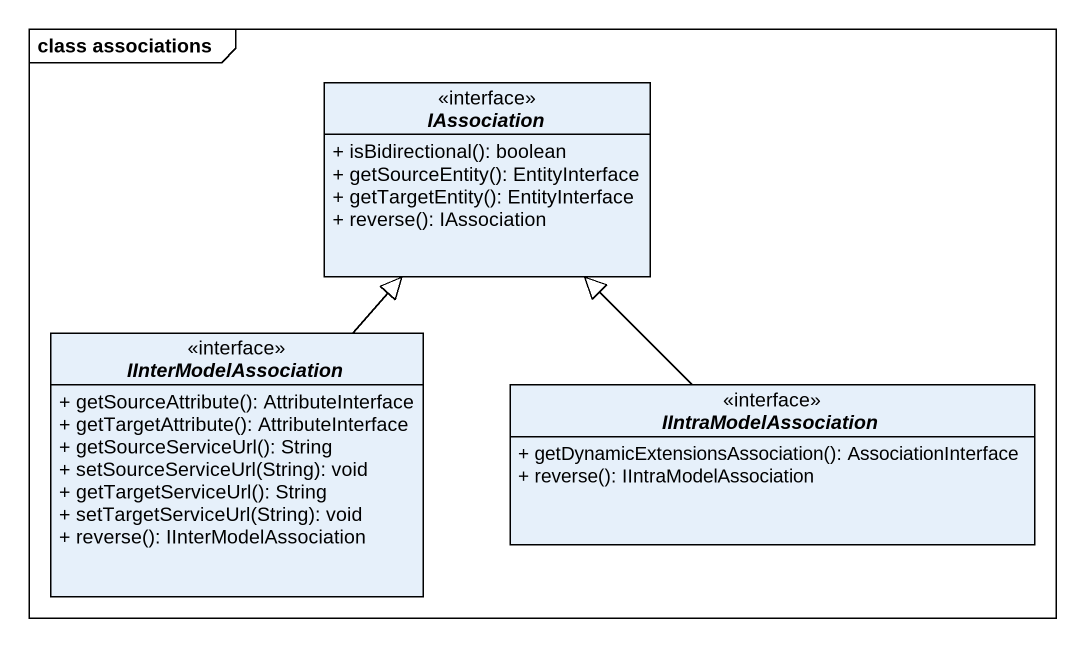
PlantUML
@startuml
mainframe class associations
hide circle
hide empty members
skinparam classAttributeIconSize 0
interface IAssociation <<interface>> {
  + isBidirectional(): boolean
  + getSourceEntity(): EntityInterface
  + getTargetEntity(): EntityInterface
  + reverse(): IAssociation
}
interface IInterModelAssociation <<interface>> {
  + getSourceAttribute(): AttributeInterface
  + getTargetAttribute(): AttributeInterface
  + getSourceServiceUrl(): String
  + setSourceServiceUrl(String): void
  + getTargetServiceUrl(): String
  + setTargetServiceUrl(String): void
  + reverse(): IInterModelAssociation
}
interface IIntraModelAssociation <<interface>> {
  + getDynamicExtensionsAssociation(): AssociationInterface
  + reverse(): IIntraModelAssociation
}
IInterModelAssociation -up-|> IAssociation
IIntraModelAssociation -up-|> IAssociation
@enduml
